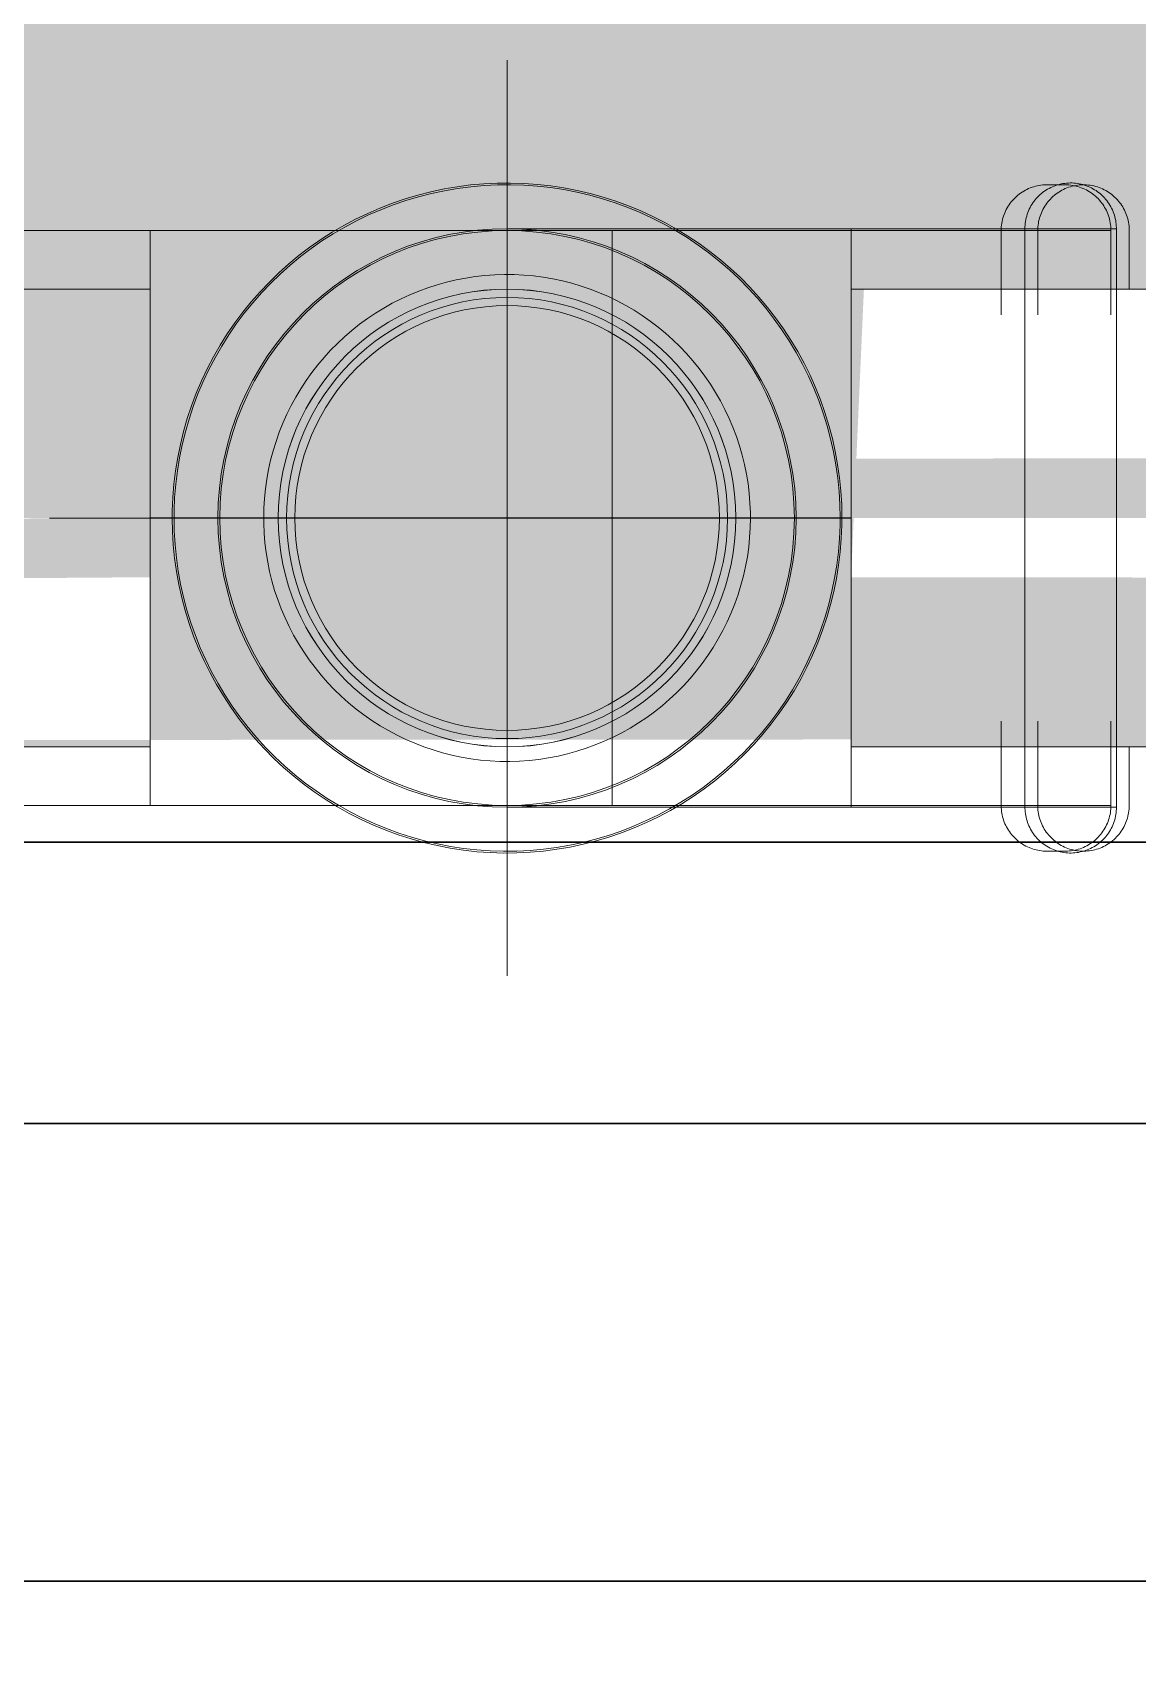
# Model space of a CAD drawing. Header units: metres. Extents: x 149 to 429, y -3 to 162.
# Drawn here: x 355.8616 to 355.922, y 108.219 to 108.3084 of the extents above; entities that cross this region are included whole.
import ezdxf

# ---------------------------------------------------------------- set-up
doc = ezdxf.new("R2010")
doc.units = ezdxf.units.M
doc.layers.add('1053_ARQ_BASE_MATADOURO_2_dwg', color=7, linetype='Continuous', lineweight=5, true_color=0x767676)
for name, color, linetype, lineweight in [('A-PISO', 7, 'Continuous', 5), ('A-WALL', 7, 'Continuous', 9), ('P-PIPE', 7, 'Continuous', 5), ('P-PIPE-CNTR', 7, 'Continuous', 5)]:
    doc.layers.add(name, color=color, linetype=linetype, lineweight=lineweight)

# ---------------------------------------------------------------- blocks, each defined once
blk = doc.blocks.new('AÇO_Cotovelo 90 45 - AÇO_Cotovelo 90 45-V130-TÉRREO 1_20 - Dependente 2')
at = {"layer": 'P-PIPE'}
for p, q in [((149.515823, 107.462284), (149.501323, 107.462284)), ((149.501323, 107.446484), (149.501323, 107.462284)), ((149.501323, 107.446484), (149.501323, 107.462284)), ((149.515823, 107.462284), (149.515823, 107.446484)), ((149.482523, 107.446484), (149.470473, 107.446484)), ((149.501323, 107.430684), (149.501323, 107.446484)), ((149.501323, 107.430684), (149.501323, 107.446484)), ((149.515823, 107.446484), (149.515823, 107.430684)), ((149.501323, 107.430684), (149.515823, 107.430684))]:
    blk.add_line(p, q, dxfattribs=at)
at = {"layer": 'P-PIPE', "flags": 128}
for points in [[(149.500823, 107.446484), (149.500808, 107.447216), (149.500765, 107.447947), (149.500691, 107.448675), (149.500589, 107.4494), (149.500458, 107.45012), (149.500299, 107.450834), (149.50011, 107.451542), (149.499894, 107.452241), (149.49965, 107.452931), (149.499378, 107.453611), (149.49908, 107.454279), (149.498755, 107.454935), (149.498404, 107.455577), (149.498028, 107.456205), (149.497627, 107.456817), (149.497201, 107.457413), (149.496753, 107.457991), (149.496281, 107.458551), (149.495788, 107.459092), (149.495273, 107.459612), (149.494738, 107.460111), (149.494183, 107.460589), (149.49361, 107.461044), (149.493018, 107.461476), (149.492411, 107.461883), (149.491787, 107.462266), (149.491148, 107.462624), (149.490496, 107.462956), (149.489831, 107.463262), (149.489154, 107.463541), (149.488467, 107.463792), (149.48777, 107.464016), (149.487065, 107.464212), (149.486352, 107.464379), (149.485633, 107.464518), (149.48491, 107.464628), (149.484182, 107.464709), (149.483452, 107.464761), (149.482721, 107.464783), (149.481989, 107.464777), (149.481258, 107.464741), (149.480529, 107.464675), (149.479803, 107.464581), (149.479081, 107.464458), (149.478365, 107.464306), (149.477656, 107.464125), (149.476954, 107.463916), (149.476262, 107.46368), (149.475579, 107.463416), (149.474908, 107.463124), (149.474248, 107.462807), (149.473602, 107.462463), (149.47297, 107.462093), (149.472354, 107.461699), (149.471753, 107.46128), (149.47117, 107.460837), (149.470606, 107.460372), (149.47006, 107.459884), (149.469534, 107.459375), (149.469029, 107.458845), (149.468545, 107.458296), (149.468084, 107.457727), (149.467646, 107.457141), (149.467232, 107.456538), (149.466842, 107.455918), (149.466477, 107.455283), (149.466138, 107.454635), (149.465825, 107.453973), (149.465539, 107.453299), (149.46528, 107.452615), (149.465049, 107.45192), (149.464846, 107.451217), (149.46467, 107.450506), (149.464524, 107.449789), (149.464406, 107.449067), (149.464317, 107.44834), (149.464258, 107.447611), (149.464227, 107.446879), (149.464223, 107.446484)], [(149.510823, 107.462284), (149.510825, 107.462384), (149.510831, 107.462484), (149.510841, 107.462584), (149.510855, 107.462683), (149.510873, 107.462781), (149.510895, 107.462879), (149.51092, 107.462975), (149.51095, 107.463071), (149.510983, 107.463165), (149.51102, 107.463258), (149.511061, 107.463349), (149.511106, 107.463439), (149.511153, 107.463527), (149.511205, 107.463612), (149.51126, 107.463696), (149.511318, 107.463777), (149.511379, 107.463856), (149.511444, 107.463933), (149.511511, 107.464007), (149.511581, 107.464078), (149.511654, 107.464146), (149.51173, 107.464211), (149.511808, 107.464273), (149.511889, 107.464332), (149.511972, 107.464388), (149.512057, 107.46444), (149.512145, 107.464489), (149.512234, 107.464535), (149.512325, 107.464576), (149.512417, 107.464614), (149.512511, 107.464649), (149.512606, 107.464679), (149.512703, 107.464706), (149.5128, 107.464729), (149.512898, 107.464748), (149.512997, 107.464763), (149.513096, 107.464774), (149.513196, 107.464781), (149.513296, 107.464784), (149.513396, 107.464783), (149.513496, 107.464778), (149.513596, 107.464769), (149.513695, 107.464757), (149.513793, 107.46474), (149.513891, 107.464719), (149.513988, 107.464694), (149.514084, 107.464666), (149.514178, 107.464633), (149.514272, 107.464597), (149.514363, 107.464558), (149.514453, 107.464514), (149.514542, 107.464467), (149.514628, 107.464417), (149.514712, 107.464363), (149.514794, 107.464306), (149.514874, 107.464245), (149.514951, 107.464182), (149.515026, 107.464115), (149.515098, 107.464045), (149.515167, 107.463973), (149.515233, 107.463898), (149.515296, 107.46382), (149.515355, 107.46374), (149.515412, 107.463658), (149.515465, 107.463573), (149.515515, 107.463486), (149.515561, 107.463398), (149.515604, 107.463307), (149.515643, 107.463215), (149.515679, 107.463122), (149.51571, 107.463027), (149.515738, 107.462931), (149.515762, 107.462834), (149.515782, 107.462736), (149.515798, 107.462637), (149.51581, 107.462538), (149.515818, 107.462438), (149.515822, 107.462338), (149.515823, 107.462284)], [(149.501323, 107.462284), (149.500571, 107.462284), (149.499821, 107.462284), (149.499072, 107.462284), (149.498328, 107.462284), (149.497588, 107.462284), (149.496854, 107.462284), (149.496128, 107.462284), (149.495409, 107.462284), (149.4947, 107.462284), (149.494002, 107.462284), (149.493315, 107.462284), (149.492642, 107.462284), (149.491982, 107.462284), (149.491337, 107.462284), (149.490708, 107.462284), (149.490096, 107.462284), (149.489502, 107.462284), (149.488927, 107.462284), (149.488371, 107.462284), (149.487837, 107.462284), (149.487324, 107.462284), (149.486833, 107.462284), (149.486366, 107.462284), (149.485922, 107.462284), (149.485503, 107.462284), (149.48511, 107.462284), (149.484742, 107.462284), (149.484401, 107.462284), (149.484087, 107.462284), (149.483801, 107.462284), (149.483542, 107.462284), (149.483312, 107.462284), (149.483111, 107.462284), (149.482939, 107.462284), (149.482797, 107.462284), (149.482684, 107.462284), (149.4826, 107.462284), (149.482547, 107.462284)], [(149.510823, 107.462272), (149.510823, 107.462234), (149.510823, 107.462171), (149.510823, 107.462083), (149.510823, 107.461969), (149.510823, 107.461831), (149.510823, 107.461669), (149.510823, 107.461482), (149.510823, 107.461272), (149.510823, 107.461037), (149.510823, 107.460779), (149.510823, 107.460499), (149.510823, 107.460196), (149.510823, 107.459871), (149.510823, 107.459525), (149.510823, 107.459157), (149.510823, 107.45877), (149.510823, 107.458363), (149.510823, 107.457937), (149.510823, 107.457492), (149.510823, 107.45703), (149.510823, 107.456551), (149.510823, 107.456056), (149.510823, 107.455546), (149.510823, 107.455021), (149.510823, 107.454483), (149.510823, 107.453931), (149.510823, 107.453368), (149.510823, 107.452794), (149.510823, 107.45221), (149.510823, 107.451616), (149.510823, 107.451014), (149.510823, 107.450406), (149.510823, 107.44979), (149.510823, 107.44917), (149.510823, 107.448545), (149.510823, 107.447917), (149.510823, 107.447287), (149.510823, 107.446655), (149.510823, 107.446484)], [(149.510823, 107.458662), (149.510823, 107.459055), (149.510823, 107.459428), (149.510823, 107.45978), (149.510823, 107.46011), (149.510823, 107.460419), (149.510823, 107.460706), (149.510823, 107.46097), (149.510823, 107.461211), (149.510823, 107.461428), (149.510823, 107.461621), (149.510823, 107.46179), (149.510823, 107.461935), (149.510823, 107.462054), (149.510823, 107.462149), (149.510823, 107.462219), (149.510823, 107.462264)], [(149.515823, 107.462272), (149.515823, 107.462234), (149.515823, 107.462171), (149.515823, 107.462083), (149.515823, 107.461969), (149.515823, 107.461831), (149.515823, 107.461669), (149.515823, 107.461482), (149.515823, 107.461272), (149.515823, 107.461037), (149.515823, 107.460779), (149.515823, 107.460499), (149.515823, 107.460196), (149.515823, 107.459871), (149.515823, 107.459525), (149.515823, 107.459157), (149.515823, 107.45877)], [(149.515823, 107.446484), (149.515823, 107.447116), (149.515823, 107.447747), (149.515823, 107.448376), (149.515823, 107.449002), (149.515823, 107.449623), (149.515823, 107.45024), (149.515823, 107.450851), (149.515823, 107.451455), (149.515823, 107.45205), (149.515823, 107.452637), (149.515823, 107.453214), (149.515823, 107.45378), (149.515823, 107.454335), (149.515823, 107.454877), (149.515823, 107.455406), (149.515823, 107.45592), (149.515823, 107.456419), (149.515823, 107.456903), (149.515823, 107.457369), (149.515823, 107.457819), (149.515823, 107.45825), (149.515823, 107.458662), (149.515823, 107.459055), (149.515823, 107.459428), (149.515823, 107.45978), (149.515823, 107.46011), (149.515823, 107.460419), (149.515823, 107.460706), (149.515823, 107.46097), (149.515823, 107.461211), (149.515823, 107.461428), (149.515823, 107.461621), (149.515823, 107.46179), (149.515823, 107.461935), (149.515823, 107.462054), (149.515823, 107.462149), (149.515823, 107.462219), (149.515823, 107.462264)], [(149.469223, 107.446484), (149.469234, 107.447016), (149.469266, 107.447547), (149.469319, 107.448077), (149.469393, 107.448603), (149.469488, 107.449127), (149.469604, 107.449646), (149.469741, 107.45016), (149.469898, 107.450668), (149.470076, 107.45117), (149.470273, 107.451664), (149.47049, 107.452149), (149.470726, 107.452626), (149.470981, 107.453093), (149.471255, 107.453549), (149.471546, 107.453994), (149.471855, 107.454427), (149.472181, 107.454847), (149.472524, 107.455254), (149.472883, 107.455647), (149.473257, 107.456025), (149.473646, 107.456388), (149.474049, 107.456735), (149.474466, 107.457066), (149.474895, 107.45738), (149.475337, 107.457676), (149.47579, 107.457954), (149.476254, 107.458214), (149.476728, 107.458456), (149.477212, 107.458678), (149.477704, 107.45888), (149.478203, 107.459063), (149.47871, 107.459226), (149.479222, 107.459368), (149.47974, 107.45949), (149.480262, 107.459591), (149.480788, 107.459671), (149.481317, 107.45973), (149.481848, 107.459767), (149.482379, 107.459784), (149.482911, 107.459779), (149.483443, 107.459753), (149.483973, 107.459705), (149.4845, 107.459637), (149.485024, 107.459547), (149.485545, 107.459437), (149.48606, 107.459305), (149.48657, 107.459154), (149.487074, 107.458982), (149.48757, 107.45879), (149.488058, 107.458578), (149.488537, 107.458347), (149.489007, 107.458097), (149.489466, 107.457828), (149.489914, 107.457542), (149.49035, 107.457237), (149.490774, 107.456916), (149.491184, 107.456577), (149.491581, 107.456223), (149.491963, 107.455853), (149.49233, 107.455468), (149.492682, 107.455069), (149.493017, 107.454656), (149.493335, 107.454229), (149.493636, 107.453791), (149.49392, 107.453341), (149.494185, 107.452879), (149.494431, 107.452408), (149.494658, 107.451927), (149.494866, 107.451437), (149.495055, 107.45094), (149.495223, 107.450435), (149.495371, 107.449924), (149.495498, 107.449407), (149.495604, 107.448886), (149.49569, 107.448361), (149.495754, 107.447833), (149.495798, 107.447303), (149.49582, 107.446772), (149.495823, 107.446484)], [(149.464223, 107.446484), (149.464238, 107.445753), (149.464282, 107.445022), (149.464355, 107.444294), (149.464457, 107.443569), (149.464588, 107.442849), (149.464748, 107.442134), (149.464936, 107.441427), (149.465152, 107.440728), (149.465396, 107.440038), (149.465668, 107.439358), (149.465966, 107.43869), (149.466291, 107.438034), (149.466642, 107.437391), (149.467018, 107.436764), (149.467419, 107.436151), (149.467845, 107.435556), (149.468293, 107.434977), (149.468765, 107.434418), (149.469259, 107.433877), (149.469773, 107.433357), (149.470308, 107.432857), (149.470863, 107.43238), (149.471437, 107.431925), (149.472028, 107.431493), (149.472636, 107.431085), (149.473259, 107.430702), (149.473898, 107.430345), (149.47455, 107.430013), (149.475215, 107.429707), (149.475892, 107.429428), (149.476579, 107.429177), (149.477276, 107.428953), (149.477981, 107.428757), (149.478694, 107.428589), (149.479413, 107.428451), (149.480136, 107.428341), (149.480864, 107.42826), (149.481594, 107.428208), (149.482325, 107.428185), (149.483057, 107.428192), (149.483788, 107.428228), (149.484517, 107.428293), (149.485243, 107.428388), (149.485965, 107.428511), (149.486681, 107.428663), (149.48739, 107.428843), (149.488092, 107.429052), (149.488784, 107.429289), (149.489467, 107.429553), (149.490139, 107.429844), (149.490798, 107.430162), (149.491444, 107.430506), (149.492076, 107.430876), (149.492692, 107.43127), (149.493293, 107.431689), (149.493876, 107.432131), (149.494441, 107.432597), (149.494986, 107.433085), (149.495512, 107.433594), (149.496017, 107.434123), (149.496501, 107.434673), (149.496962, 107.435241), (149.4974, 107.435828), (149.497814, 107.436431), (149.498204, 107.437051), (149.498569, 107.437685), (149.498908, 107.438334), (149.499221, 107.438996), (149.499507, 107.439669), (149.499766, 107.440354), (149.499997, 107.441048), (149.5002, 107.441752), (149.500376, 107.442462), (149.500522, 107.443179), (149.50064, 107.443902), (149.500729, 107.444628), (149.500788, 107.445358), (149.500819, 107.446089), (149.500823, 107.446484)], [(149.495823, 107.446484), (149.495812, 107.445952), (149.49578, 107.445421), (149.495727, 107.444892), (149.495653, 107.444365), (149.495558, 107.443842), (149.495442, 107.443323), (149.495305, 107.442809), (149.495148, 107.442301), (149.49497, 107.441799), (149.494773, 107.441305), (149.494556, 107.440819), (149.49432, 107.440343), (149.494065, 107.439876), (149.493792, 107.43942), (149.4935, 107.438975), (149.493191, 107.438542), (149.492865, 107.438121), (149.492522, 107.437715), (149.492163, 107.437322), (149.491789, 107.436944), (149.4914, 107.436581), (149.490997, 107.436234), (149.49058, 107.435903), (149.490151, 107.435589), (149.489709, 107.435293), (149.489256, 107.435014), (149.488792, 107.434754), (149.488318, 107.434513), (149.487834, 107.434291), (149.487342, 107.434088), (149.486843, 107.433905), (149.486336, 107.433743), (149.485824, 107.4336), (149.485306, 107.433479), (149.484784, 107.433378), (149.484258, 107.433298), (149.483729, 107.433239), (149.483198, 107.433202), (149.482667, 107.433185), (149.482135, 107.43319), (149.481603, 107.433216), (149.481074, 107.433264), (149.480546, 107.433332), (149.480022, 107.433422), (149.479501, 107.433532), (149.478986, 107.433663), (149.478476, 107.433815), (149.477972, 107.433987), (149.477476, 107.434179), (149.476988, 107.434391), (149.476509, 107.434622), (149.47604, 107.434872), (149.47558, 107.43514), (149.475132, 107.435427), (149.474696, 107.435731), (149.474272, 107.436053), (149.473862, 107.436391), (149.473465, 107.436746), (149.473083, 107.437116), (149.472716, 107.437501), (149.472364, 107.4379), (149.472029, 107.438313), (149.471711, 107.438739), (149.47141, 107.439178), (149.471126, 107.439628), (149.470861, 107.440089), (149.470615, 107.440561), (149.470388, 107.441042), (149.47018, 107.441531), (149.469991, 107.442029), (149.469823, 107.442534), (149.469676, 107.443045), (149.469548, 107.443561), (149.469442, 107.444082), (149.469356, 107.444607), (149.469292, 107.445135), (149.469248, 107.445666), (149.469226, 107.446197), (149.469223, 107.446484)], [(149.510823, 107.446484), (149.510823, 107.445853), (149.510823, 107.445222), (149.510823, 107.444593), (149.510823, 107.443967), (149.510823, 107.443345), (149.510823, 107.442729), (149.510823, 107.442118), (149.510823, 107.441514), (149.510823, 107.440918), (149.510823, 107.440332), (149.510823, 107.439755), (149.510823, 107.439188), (149.510823, 107.438634), (149.510823, 107.438092), (149.510823, 107.437563), (149.510823, 107.437049), (149.510823, 107.436549), (149.510823, 107.436066), (149.510823, 107.435599), (149.510823, 107.43515), (149.510823, 107.434719), (149.510823, 107.434307), (149.510823, 107.433914), (149.510823, 107.433541), (149.510823, 107.433189), (149.510823, 107.432858), (149.510823, 107.432549), (149.510823, 107.432263), (149.510823, 107.431999), (149.510823, 107.431758), (149.510823, 107.431541), (149.510823, 107.431348), (149.510823, 107.431179), (149.510823, 107.431034), (149.510823, 107.430914), (149.510823, 107.430819), (149.510823, 107.430749), (149.510823, 107.430705)], [(149.515823, 107.430697), (149.515823, 107.430735), (149.515823, 107.430798), (149.515823, 107.430886), (149.515823, 107.430999), (149.515823, 107.431137), (149.515823, 107.4313), (149.515823, 107.431486), (149.515823, 107.431697), (149.515823, 107.431932), (149.515823, 107.432189), (149.515823, 107.43247), (149.515823, 107.432773), (149.515823, 107.433098), (149.515823, 107.433444), (149.515823, 107.433811), (149.515823, 107.434199), (149.515823, 107.434606), (149.515823, 107.435032), (149.515823, 107.435476), (149.515823, 107.435938), (149.515823, 107.436417), (149.515823, 107.436912), (149.515823, 107.437423), (149.515823, 107.437948), (149.515823, 107.438486), (149.515823, 107.439037), (149.515823, 107.439601), (149.515823, 107.440175), (149.515823, 107.440759), (149.515823, 107.441353), (149.515823, 107.441954), (149.515823, 107.442563), (149.515823, 107.443178), (149.515823, 107.443799), (149.515823, 107.444424), (149.515823, 107.445052), (149.515823, 107.445682), (149.515823, 107.446314), (149.515823, 107.446484)], [(149.510823, 107.430697), (149.510823, 107.430735), (149.510823, 107.430798), (149.510823, 107.430886), (149.510823, 107.430999), (149.510823, 107.431137), (149.510823, 107.4313), (149.510823, 107.431486), (149.510823, 107.431697), (149.510823, 107.431932), (149.510823, 107.432189), (149.510823, 107.43247), (149.510823, 107.432773), (149.510823, 107.433098), (149.510823, 107.433444), (149.510823, 107.433811), (149.510823, 107.434199)], [(149.515823, 107.434307), (149.515823, 107.433914), (149.515823, 107.433541), (149.515823, 107.433189), (149.515823, 107.432858), (149.515823, 107.432549), (149.515823, 107.432263), (149.515823, 107.431999), (149.515823, 107.431758), (149.515823, 107.431541), (149.515823, 107.431348), (149.515823, 107.431179), (149.515823, 107.431034), (149.515823, 107.430914), (149.515823, 107.430819), (149.515823, 107.430749), (149.515823, 107.430705)], [(149.482538, 107.430684), (149.482583, 107.430684), (149.482658, 107.430684), (149.482763, 107.430684), (149.482898, 107.430684), (149.483062, 107.430684), (149.483255, 107.430684), (149.483477, 107.430684), (149.483728, 107.430684), (149.484007, 107.430684), (149.484314, 107.430684), (149.484648, 107.430684), (149.485008, 107.430684), (149.485395, 107.430684), (149.485807, 107.430684), (149.486244, 107.430684), (149.486705, 107.430684), (149.487189, 107.430684), (149.487696, 107.430684), (149.488225, 107.430684), (149.488775, 107.430684), (149.489345, 107.430684), (149.489934, 107.430684), (149.490541, 107.430684), (149.491165, 107.430684), (149.491806, 107.430684), (149.492462, 107.430684), (149.493132, 107.430684), (149.493815, 107.430684), (149.494511, 107.430684), (149.495217, 107.430684), (149.495933, 107.430684), (149.496657, 107.430684), (149.497389, 107.430684), (149.498128, 107.430684), (149.498871, 107.430684), (149.499618, 107.430684), (149.500368, 107.430684), (149.50112, 107.430684), (149.501323, 107.430684)], [(149.515823, 107.430684), (149.515821, 107.430584), (149.515815, 107.430485), (149.515805, 107.430385), (149.515791, 107.430286), (149.515773, 107.430188), (149.515751, 107.43009), (149.515726, 107.429993), (149.515696, 107.429898), (149.515663, 107.429804), (149.515626, 107.429711), (149.515585, 107.42962), (149.515541, 107.42953), (149.515493, 107.429442), (149.515441, 107.429356), (149.515386, 107.429273), (149.515328, 107.429191), (149.515267, 107.429112), (149.515203, 107.429036), (149.515135, 107.428962), (149.515065, 107.428891), (149.514992, 107.428823), (149.514916, 107.428758), (149.514838, 107.428695), (149.514757, 107.428636), (149.514674, 107.428581), (149.514589, 107.428528), (149.514501, 107.428479), (149.514412, 107.428434), (149.514321, 107.428392), (149.514229, 107.428354), (149.514135, 107.42832), (149.51404, 107.428289), (149.513943, 107.428263), (149.513846, 107.42824), (149.513748, 107.428221), (149.513649, 107.428206), (149.51355, 107.428195), (149.51345, 107.428188), (149.51335, 107.428184), (149.51325, 107.428185), (149.51315, 107.42819), (149.513051, 107.428199), (149.512951, 107.428212), (149.512853, 107.428229), (149.512755, 107.42825), (149.512658, 107.428274), (149.512562, 107.428303), (149.512468, 107.428335), (149.512374, 107.428371), (149.512283, 107.428411), (149.512193, 107.428455), (149.512104, 107.428502), (149.512018, 107.428552), (149.511934, 107.428606), (149.511852, 107.428663), (149.511772, 107.428724), (149.511695, 107.428787), (149.51162, 107.428854), (149.511549, 107.428923), (149.51148, 107.428996), (149.511413, 107.429071), (149.51135, 107.429148), (149.511291, 107.429229), (149.511234, 107.429311), (149.511181, 107.429396), (149.511131, 107.429482), (149.511085, 107.429571), (149.511042, 107.429661), (149.511003, 107.429753), (149.510967, 107.429847), (149.510936, 107.429942), (149.510908, 107.430038), (149.510884, 107.430135), (149.510864, 107.430233), (149.510848, 107.430332), (149.510836, 107.430431), (149.510828, 107.43053), (149.510824, 107.43063), (149.510823, 107.430684)]]:
    blk.add_lwpolyline(points, dxfattribs=at)
at = {"layer": 'P-PIPE'}
for radius, start, end in [(0.0158, 0, 180), (0.0158, 0, 180), (0.0158, 0, 180), (0.01205, 0, 180), (0.01205, 0, 180), (0.0158, 180, 0), (0.0158, 180, 0), (0.0158, 180, 0), (0.01205, 180, 0), (0.01205, 180, 0)]:
    blk.add_arc((149.482523, 107.446484), radius, start, end, dxfattribs=at)
blk = doc.blocks.new('1053_ARQ_BASE_MATADOURO_2_dwg-3637054-TÉRREO 1_20 - Dependente 2')
at = {"layer": 'A-PISO', "color": 253, "lineweight": 30, "true_color": 0xaaaaaa}
for p, q in [((149.745176, 75.062781), (149.345176, 75.062781)), ((149.745176, 75.037781), (149.345176, 75.037781))]:
    blk.add_line(p, q, dxfattribs=at)
at = {"layer": 'A-PISO', "color": 253, "true_color": 0xaaaaaa, "flags": 128}
blk.add_lwpolyline([(139.884139, 75.32815), (139.884139, 75.07815), (159.539408, 75.07815), (159.539408, 74.27815)], dxfattribs=at)
at = {"layer": 'A-PISO', "color": 253, "lineweight": 30, "true_color": 0xaaaaaa, "flags": 128}
blk.add_lwpolyline([(149.295176, 75.07815), (149.795176, 75.07815), (149.795176, 74.27815), (149.295176, 74.27815), (149.295176, 75.07815), (149.295176, 74.27815)], dxfattribs=at)

msp = doc.modelspace()

# ---------------------------------------------------------------- hatches: boundary and pattern name
at = {"layer": 'A-WALL', "true_color": 0xffd4aa, "transparency": 33554483}
h = msp.add_hatch(color=41, dxfattribs=at)
h.paths.add_polyline_path([(346.289176, 108.264184), (365.944445, 108.275634), (365.944445, 108.514184), (346.289176, 108.514184)])
h.paths.add_polyline_path([(365.908554, 108.26508), (365.894728, 108.288129), (365.914999, 108.290711), (365.908508, 108.269384)])
h.paths.add_polyline_path([(365.712043, 108.269384), (355.90636, 108.278648), (355.90706, 108.294384), (365.885026, 108.285119), (365.879915, 108.269384)])
h.paths.add_polyline_path([(351.41652, 108.269384), (350.72056, 108.278649), (350.72056, 108.294384), (353.25456, 108.28512), (353.25456, 108.269384), (352.055179, 108.269384)])
h.paths.add_polyline_path([(347.584565, 108.269384), (346.766976, 108.278649), (346.766976, 108.294384), (348.05456, 108.28512), (348.05456, 108.269384)])
h.paths.add_polyline_path([(350.65456, 108.269384), (348.12056, 108.278649), (348.12056, 108.294384), (350.65456, 108.28512), (350.65456, 108.269821)])
h.paths.add_polyline_path([(353.32056, 108.269384), (353.32056, 108.294384), (355.86806, 108.28512), (355.86806, 108.269384), (353.332497, 108.269384)])
at = {"layer": 'P-PIPE', "true_color": 0xc0c0c0}
for points in [[(355.86806, 108.281884), (355.86806, 108.294384), (353.32056, 108.28512), (353.32056, 108.281884), (355.248474, 108.281884)], [(357.164452, 108.281883), (360.899526, 108.292709), (360.899526, 108.294384), (355.90636, 108.285119), (355.90636, 108.281883), (356.525793, 108.281883)], [(354.609815, 108.269384), (355.86806, 108.278649), (355.86806, 108.281884), (353.32056, 108.271059), (353.32056, 108.269384), (353.971156, 108.269384)], [(359.080429, 108.269383), (360.899526, 108.278649), (360.899526, 108.281883), (355.90636, 108.271059), (355.90636, 108.269383), (358.44177, 108.269383)]]:
    msp.add_hatch(color=9, dxfattribs=at).paths.add_polyline_path(points)

# ---------------------------------------------------------------- linework, layer by layer
at = {"layer": 'A-WALL', "color": 253, "true_color": 0xaaaaaa}
msp.add_line((346.289176, 108.264184), (365.944445, 108.264184), dxfattribs=at)
at = {"layer": 'P-PIPE'}
for p, q in [((355.91806, 108.300084), (355.91706, 108.300084)), ((355.92056, 108.297584), (355.85456, 108.297584)), ((355.893302, 108.297584), (355.85856, 108.297584)), ((355.88756, 108.297584), (355.86806, 108.297584)), ((355.86806, 108.297584), (355.86806, 108.281884)), ((355.90706, 108.297584), (355.88756, 108.297584)), ((355.893302, 108.281884), (355.893302, 108.297584)), ((355.91656, 108.297584), (355.90706, 108.297584)), ((355.91456, 108.292986), (355.91456, 108.297584)), ((355.91656, 108.297584), (355.91656, 108.292986)), ((355.92056, 108.295481), (355.92056, 108.297584)), ((355.92056, 108.292986), (355.92056, 108.297584)), ((355.86806, 108.294384), (353.32056, 108.294384)), ((355.86806, 108.269384), (355.86806, 108.294384)), ((360.899526, 108.294384), (355.90636, 108.294383)), ((355.90636, 108.294383), (355.90636, 108.269383)), ((355.893302, 108.293484), (355.893302, 108.281884)), ((355.86806, 108.281884), (355.86806, 108.266184)), ((355.893302, 108.281884), (355.893302, 108.270284)), ((355.893302, 108.266184), (355.893302, 108.281884)), ((355.91456, 108.266184), (355.91456, 108.270783)), ((355.91656, 108.270783), (355.91656, 108.266184)), ((355.92056, 108.266184), (355.92056, 108.270783)), ((353.32056, 108.269384), (355.86806, 108.269384)), ((355.90636, 108.269383), (360.899526, 108.269384)), ((355.92056, 108.266184), (355.92056, 108.268288)), ((355.85456, 108.266184), (355.92056, 108.266184)), ((355.85856, 108.266184), (355.893302, 108.266184)), ((355.86806, 108.266184), (355.88756, 108.266184)), ((355.88756, 108.266184), (355.90706, 108.266184)), ((355.90706, 108.266184), (355.91656, 108.266184)), ((355.91706, 108.263684), (355.91806, 108.263684))]:
    msp.add_line(p, q, dxfattribs=at)
at = {"layer": 'P-PIPE', "flags": 128}
for points in [[(355.90576, 108.281884), (355.905746, 108.282612), (355.905702, 108.283339), (355.905629, 108.284063), (355.905528, 108.284784), (355.905397, 108.2855), (355.905239, 108.286211), (355.905051, 108.286914), (355.904836, 108.287609), (355.904594, 108.288296), (355.904324, 108.288972), (355.904027, 108.289636), (355.903703, 108.290289), (355.903354, 108.290928), (355.90298, 108.291552), (355.902581, 108.292161), (355.902158, 108.292753), (355.901712, 108.293328), (355.901243, 108.293885), (355.900752, 108.294423), (355.90024, 108.29494), (355.899708, 108.295437), (355.899156, 108.295912), (355.898586, 108.296364), (355.897998, 108.296794), (355.897394, 108.297199), (355.896773, 108.29758), (355.896138, 108.297936), (355.89549, 108.298266), (355.894828, 108.29857), (355.894155, 108.298847), (355.893471, 108.299098), (355.892778, 108.29932), (355.892077, 108.299515), (355.891368, 108.299681), (355.890654, 108.29982), (355.889934, 108.299929), (355.88921, 108.300009), (355.888484, 108.300061), (355.887757, 108.300083), (355.887029, 108.300077), (355.886302, 108.300041), (355.885577, 108.299976), (355.884855, 108.299882), (355.884137, 108.29976), (355.883425, 108.299608), (355.88272, 108.299429), (355.882022, 108.299221), (355.881333, 108.298986), (355.880654, 108.298723), (355.879986, 108.298434), (355.879331, 108.298117), (355.878688, 108.297775), (355.87806, 108.297408), (355.877446, 108.297016), (355.876849, 108.296599), (355.87627, 108.296159), (355.875708, 108.295696), (355.875165, 108.295211), (355.874642, 108.294705), (355.87414, 108.294178), (355.873659, 108.293631), (355.8732, 108.293066), (355.872764, 108.292483), (355.872352, 108.291883), (355.871965, 108.291266), (355.871602, 108.290635), (355.871265, 108.28999), (355.870954, 108.289332), (355.870669, 108.288662), (355.870412, 108.287981), (355.870182, 108.28729), (355.869979, 108.286591), (355.869805, 108.285884), (355.869659, 108.285171), (355.869542, 108.284453), (355.869454, 108.28373), (355.869395, 108.283005), (355.869364, 108.282277), (355.86936, 108.281884)], [(355.90576, 108.281884), (355.905746, 108.282612), (355.905702, 108.283339), (355.905629, 108.284063), (355.905528, 108.284784), (355.905397, 108.2855), (355.905239, 108.286211), (355.905051, 108.286914), (355.904836, 108.287609), (355.904594, 108.288296), (355.904324, 108.288972), (355.904027, 108.289636), (355.903703, 108.290289), (355.903354, 108.290928), (355.90298, 108.291552), (355.902581, 108.292161), (355.902158, 108.292753), (355.901712, 108.293328), (355.901243, 108.293885), (355.900752, 108.294423), (355.90024, 108.29494), (355.899708, 108.295437), (355.899156, 108.295912), (355.898586, 108.296364), (355.897998, 108.296794), (355.897394, 108.297199), (355.896773, 108.29758), (355.896138, 108.297936), (355.89549, 108.298266), (355.894828, 108.29857), (355.894155, 108.298847), (355.893471, 108.299098), (355.892778, 108.29932), (355.892077, 108.299515), (355.891368, 108.299681), (355.890654, 108.29982), (355.889934, 108.299929), (355.88921, 108.300009), (355.888484, 108.300061), (355.887757, 108.300083), (355.887029, 108.300077), (355.886302, 108.300041), (355.885577, 108.299976), (355.884855, 108.299882), (355.884137, 108.29976), (355.883425, 108.299608), (355.88272, 108.299429), (355.882022, 108.299221), (355.881333, 108.298986), (355.880654, 108.298723), (355.879986, 108.298434), (355.879331, 108.298117), (355.878688, 108.297775), (355.87806, 108.297408), (355.877446, 108.297016), (355.876849, 108.296599), (355.87627, 108.296159), (355.875708, 108.295696), (355.875165, 108.295211), (355.874642, 108.294705), (355.87414, 108.294178), (355.873659, 108.293631), (355.8732, 108.293066), (355.872764, 108.292483), (355.872352, 108.291883), (355.871965, 108.291266), (355.871602, 108.290635), (355.871265, 108.28999), (355.870954, 108.289332), (355.870669, 108.288662), (355.870412, 108.287981), (355.870182, 108.28729), (355.869979, 108.286591), (355.869805, 108.285884), (355.869659, 108.285171), (355.869542, 108.284453), (355.869454, 108.28373), (355.869395, 108.283005), (355.869364, 108.282277), (355.86936, 108.281884)], [(355.90576, 108.281884), (355.905746, 108.282612), (355.905702, 108.283339), (355.905629, 108.284063), (355.905528, 108.284784), (355.905397, 108.2855), (355.905239, 108.286211), (355.905051, 108.286914), (355.904836, 108.287609), (355.904594, 108.288296), (355.904324, 108.288972), (355.904027, 108.289636), (355.903703, 108.290289), (355.903354, 108.290928), (355.90298, 108.291552), (355.902581, 108.292161), (355.902158, 108.292753), (355.901712, 108.293328), (355.901243, 108.293885), (355.900752, 108.294423), (355.90024, 108.29494), (355.899708, 108.295437), (355.899156, 108.295912), (355.898586, 108.296364), (355.897998, 108.296794), (355.897394, 108.297199), (355.896773, 108.29758), (355.896138, 108.297936), (355.89549, 108.298266), (355.894828, 108.29857), (355.894155, 108.298847), (355.893471, 108.299098), (355.892778, 108.29932), (355.892077, 108.299515), (355.891368, 108.299681), (355.890654, 108.29982), (355.889934, 108.299929), (355.88921, 108.300009), (355.888484, 108.300061), (355.887757, 108.300083), (355.887029, 108.300077), (355.886302, 108.300041), (355.885577, 108.299976), (355.884855, 108.299882), (355.884137, 108.29976), (355.883425, 108.299608), (355.88272, 108.299429), (355.882022, 108.299221), (355.881333, 108.298986), (355.880654, 108.298723), (355.879986, 108.298434), (355.879331, 108.298117), (355.878688, 108.297775), (355.87806, 108.297408), (355.877446, 108.297016), (355.876849, 108.296599), (355.87627, 108.296159), (355.875708, 108.295696), (355.875165, 108.295211), (355.874642, 108.294705), (355.87414, 108.294178), (355.873659, 108.293631), (355.8732, 108.293066), (355.872764, 108.292483), (355.872352, 108.291883), (355.871965, 108.291266), (355.871602, 108.290635), (355.871265, 108.28999), (355.870954, 108.289332), (355.870669, 108.288662), (355.870412, 108.287981), (355.870182, 108.28729), (355.869979, 108.286591), (355.869805, 108.285884), (355.869659, 108.285171), (355.869542, 108.284453), (355.869454, 108.28373), (355.869395, 108.283005), (355.869364, 108.282277), (355.86936, 108.281884)], [(355.91456, 108.297584), (355.914562, 108.297684), (355.914568, 108.297784), (355.914578, 108.297884), (355.914592, 108.297983), (355.91461, 108.298081), (355.914632, 108.298179), (355.914658, 108.298275), (355.914687, 108.298371), (355.91472, 108.298465), (355.914758, 108.298558), (355.914798, 108.298649), (355.914843, 108.298739), (355.914891, 108.298827), (355.914942, 108.298912), (355.914997, 108.298996), (355.915055, 108.299077), (355.915116, 108.299156), (355.915181, 108.299233), (355.915248, 108.299307), (355.915318, 108.299378), (355.915392, 108.299446), (355.915467, 108.299511), (355.915546, 108.299573), (355.915626, 108.299632), (355.915709, 108.299688), (355.915795, 108.29974), (355.915882, 108.299789), (355.915971, 108.299835), (355.916062, 108.299876), (355.916154, 108.299914), (355.916248, 108.299949), (355.916343, 108.299979), (355.91644, 108.300006), (355.916537, 108.300029), (355.916635, 108.300048), (355.916734, 108.300063), (355.916834, 108.300074), (355.916933, 108.300081), (355.917033, 108.300084), (355.91706, 108.300084)], [(355.91656, 108.297584), (355.916562, 108.297684), (355.916568, 108.297784), (355.916578, 108.297884), (355.916592, 108.297983), (355.91661, 108.298081), (355.916632, 108.298179), (355.916658, 108.298275), (355.916687, 108.298371), (355.91672, 108.298465), (355.916758, 108.298558), (355.916798, 108.298649), (355.916843, 108.298739), (355.916891, 108.298827), (355.916942, 108.298912), (355.916997, 108.298996), (355.917055, 108.299077), (355.917116, 108.299156), (355.917181, 108.299233), (355.917248, 108.299307), (355.917318, 108.299378), (355.917392, 108.299446), (355.917467, 108.299511), (355.917546, 108.299573), (355.917626, 108.299632), (355.917709, 108.299688), (355.917795, 108.29974), (355.917882, 108.299789), (355.917971, 108.299835), (355.918062, 108.299876), (355.918154, 108.299914), (355.918248, 108.299949), (355.918343, 108.299979), (355.91844, 108.300006), (355.918537, 108.300029), (355.918635, 108.300048), (355.918734, 108.300063), (355.918834, 108.300074), (355.918933, 108.300081), (355.919033, 108.300084), (355.919133, 108.300083), (355.919233, 108.300078), (355.919333, 108.300069), (355.919432, 108.300057), (355.91953, 108.30004), (355.919628, 108.300019), (355.919725, 108.299994), (355.919821, 108.299966), (355.919916, 108.299933), (355.920009, 108.299897), (355.920101, 108.299858), (355.920191, 108.299814), (355.920279, 108.299767), (355.920365, 108.299717), (355.920449, 108.299663), (355.920531, 108.299606), (355.920611, 108.299545), (355.920688, 108.299482), (355.920763, 108.299415), (355.920835, 108.299345), (355.920904, 108.299273), (355.92097, 108.299198), (355.921033, 108.29912), (355.921093, 108.29904), (355.921149, 108.298958), (355.921202, 108.298873), (355.921252, 108.298786), (355.921299, 108.298698), (355.921341, 108.298607), (355.92138, 108.298515), (355.921416, 108.298422), (355.921447, 108.298327), (355.921475, 108.298231), (355.921499, 108.298134), (355.921519, 108.298036), (355.921535, 108.297937), (355.921547, 108.297838), (355.921555, 108.297738), (355.92156, 108.297638), (355.92156, 108.297584)], [(355.91806, 108.300084), (355.91816, 108.300082), (355.91826, 108.300076), (355.918359, 108.300066), (355.918458, 108.300052), (355.918557, 108.300035), (355.918654, 108.300013), (355.918751, 108.299987), (355.918847, 108.299957), (355.918941, 108.299924), (355.919034, 108.299887), (355.919125, 108.299846), (355.919215, 108.299802), (355.919302, 108.299754), (355.919388, 108.299702), (355.919472, 108.299648), (355.919553, 108.29959), (355.919632, 108.299528), (355.919709, 108.299464), (355.919782, 108.299396), (355.919854, 108.299326), (355.919922, 108.299253), (355.919987, 108.299177), (355.920049, 108.299099), (355.920108, 108.299018), (355.920164, 108.298935), (355.920216, 108.29885), (355.920265, 108.298763), (355.92031, 108.298674), (355.920352, 108.298583), (355.92039, 108.29849), (355.920425, 108.298396), (355.920455, 108.298301), (355.920482, 108.298205), (355.920505, 108.298107), (355.920524, 108.298009), (355.920539, 108.29791), (355.92055, 108.297811), (355.920557, 108.297711), (355.92056, 108.297611), (355.92056, 108.297584)], [(355.91456, 108.297572), (355.91456, 108.297534), (355.91456, 108.297471), (355.91456, 108.297384), (355.91456, 108.297271), (355.91456, 108.297134), (355.91456, 108.296973), (355.91456, 108.296787), (355.91456, 108.296578), (355.91456, 108.296345), (355.91456, 108.296089), (355.91456, 108.29581), (355.91456, 108.295509), (355.91456, 108.295186), (355.91456, 108.294842), (355.91456, 108.294477)], [(355.91456, 108.294375), (355.91456, 108.294746), (355.91456, 108.295095), (355.91456, 108.295424), (355.91456, 108.295731), (355.91456, 108.296016), (355.91456, 108.296278), (355.91456, 108.296517), (355.91456, 108.296733), (355.91456, 108.296925), (355.91456, 108.297093), (355.91456, 108.297237), (355.91456, 108.297356), (355.91456, 108.29745), (355.91456, 108.29752), (355.91456, 108.297564)], [(355.91656, 108.297572), (355.91656, 108.297534), (355.91656, 108.297471), (355.91656, 108.297384), (355.91656, 108.297271), (355.91656, 108.297134), (355.91656, 108.296973), (355.91656, 108.296787), (355.91656, 108.296578), (355.91656, 108.296345), (355.91656, 108.296089), (355.91656, 108.29581), (355.91656, 108.295509), (355.91656, 108.295186), (355.91656, 108.294842), (355.91656, 108.294477)], [(355.91656, 108.294375), (355.91656, 108.294746), (355.91656, 108.295095), (355.91656, 108.295424), (355.91656, 108.295731), (355.91656, 108.296016), (355.91656, 108.296278), (355.91656, 108.296517), (355.91656, 108.296733), (355.91656, 108.296925), (355.91656, 108.297093), (355.91656, 108.297237), (355.91656, 108.297356), (355.91656, 108.29745), (355.91656, 108.29752), (355.91656, 108.297564)], [(355.92056, 108.297572), (355.92056, 108.297534), (355.92056, 108.297471), (355.92056, 108.297384), (355.92056, 108.297271), (355.92056, 108.297134), (355.92056, 108.296973), (355.92056, 108.296787), (355.92056, 108.296578), (355.92056, 108.296345), (355.92056, 108.296089), (355.92056, 108.29581), (355.92056, 108.295509), (355.92056, 108.295186), (355.92056, 108.294842), (355.92056, 108.294477)], [(355.92056, 108.294375), (355.92056, 108.294746), (355.92056, 108.295095), (355.92056, 108.295424), (355.92056, 108.295731), (355.92056, 108.296016), (355.92056, 108.296278), (355.92056, 108.296517), (355.92056, 108.296733), (355.92056, 108.296925), (355.92056, 108.297093), (355.92056, 108.297237), (355.92056, 108.297356), (355.92056, 108.29745), (355.92056, 108.29752), (355.92056, 108.297564)], [(355.92156, 108.297572), (355.92156, 108.297534), (355.92156, 108.297471), (355.92156, 108.297384), (355.92156, 108.297271), (355.92156, 108.297134), (355.92156, 108.296973), (355.92156, 108.296787), (355.92156, 108.296578), (355.92156, 108.296345), (355.92156, 108.296089), (355.92156, 108.29581), (355.92156, 108.295509), (355.92156, 108.295186), (355.92156, 108.294842), (355.92156, 108.294477)], [(355.92156, 108.294375), (355.92156, 108.294746), (355.92156, 108.295095), (355.92156, 108.295424), (355.92156, 108.295731), (355.92156, 108.296016), (355.92156, 108.296278), (355.92156, 108.296517), (355.92156, 108.296733), (355.92156, 108.296925), (355.92156, 108.297093), (355.92156, 108.297237), (355.92156, 108.297356), (355.92156, 108.29745), (355.92156, 108.29752), (355.92156, 108.297564)], [(355.86936, 108.281884), (355.869375, 108.281157), (355.869418, 108.28043), (355.869491, 108.279706), (355.869593, 108.278985), (355.869723, 108.278269), (355.869882, 108.277558), (355.870069, 108.276855), (355.870284, 108.276159), (355.870527, 108.275473), (355.870797, 108.274797), (355.871094, 108.274132), (355.871417, 108.27348), (355.871766, 108.272841), (355.87214, 108.272217), (355.872539, 108.271608), (355.872962, 108.271015), (355.873408, 108.27044), (355.873877, 108.269884), (355.874368, 108.269346), (355.87488, 108.268828), (355.875412, 108.268332), (355.875964, 108.267857), (355.876534, 108.267404), (355.877122, 108.266975), (355.877727, 108.26657), (355.878347, 108.266189), (355.878982, 108.265833), (355.879631, 108.265503), (355.880292, 108.265199), (355.880965, 108.264921), (355.881649, 108.264671), (355.882342, 108.264448), (355.883043, 108.264254), (355.883752, 108.264087), (355.884467, 108.263949), (355.885186, 108.26384), (355.88591, 108.263759), (355.886636, 108.263708), (355.887364, 108.263685), (355.888092, 108.263692), (355.888819, 108.263728), (355.889544, 108.263793), (355.890266, 108.263887), (355.890983, 108.264009), (355.891695, 108.26416), (355.892401, 108.26434), (355.893098, 108.264547), (355.893787, 108.264783), (355.894466, 108.265045), (355.895134, 108.265335), (355.89579, 108.265651), (355.896432, 108.265993), (355.897061, 108.266361), (355.897674, 108.266753), (355.898271, 108.26717), (355.898851, 108.26761), (355.899413, 108.268073), (355.899955, 108.268558), (355.900478, 108.269064), (355.900981, 108.269591), (355.901462, 108.270137), (355.90192, 108.270703), (355.902356, 108.271286), (355.902768, 108.271886), (355.903156, 108.272502), (355.903518, 108.273133), (355.903855, 108.273779), (355.904167, 108.274437), (355.904451, 108.275107), (355.904709, 108.275788), (355.904939, 108.276478), (355.905141, 108.277177), (355.905315, 108.277884), (355.905461, 108.278597), (355.905578, 108.279316), (355.905666, 108.280039), (355.905726, 108.280764), (355.905756, 108.281491), (355.90576, 108.281884)], [(355.86936, 108.281884), (355.869375, 108.281157), (355.869418, 108.28043), (355.869491, 108.279706), (355.869593, 108.278985), (355.869723, 108.278269), (355.869882, 108.277558), (355.870069, 108.276855), (355.870284, 108.276159), (355.870527, 108.275473), (355.870797, 108.274797), (355.871094, 108.274132), (355.871417, 108.27348), (355.871766, 108.272841), (355.87214, 108.272217), (355.872539, 108.271608), (355.872962, 108.271015), (355.873408, 108.27044), (355.873877, 108.269884), (355.874368, 108.269346), (355.87488, 108.268828), (355.875412, 108.268332), (355.875964, 108.267857), (355.876534, 108.267404), (355.877122, 108.266975), (355.877727, 108.26657), (355.878347, 108.266189), (355.878982, 108.265833), (355.879631, 108.265503), (355.880292, 108.265199), (355.880965, 108.264921), (355.881649, 108.264671), (355.882342, 108.264448), (355.883043, 108.264254), (355.883752, 108.264087), (355.884467, 108.263949), (355.885186, 108.26384), (355.88591, 108.263759), (355.886636, 108.263708), (355.887364, 108.263685), (355.888092, 108.263692), (355.888819, 108.263728), (355.889544, 108.263793), (355.890266, 108.263887), (355.890983, 108.264009), (355.891695, 108.26416), (355.892401, 108.26434), (355.893098, 108.264547), (355.893787, 108.264783), (355.894466, 108.265045), (355.895134, 108.265335), (355.89579, 108.265651), (355.896432, 108.265993), (355.897061, 108.266361), (355.897674, 108.266753), (355.898271, 108.26717), (355.898851, 108.26761), (355.899413, 108.268073), (355.899955, 108.268558), (355.900478, 108.269064), (355.900981, 108.269591), (355.901462, 108.270137), (355.90192, 108.270703), (355.902356, 108.271286), (355.902768, 108.271886), (355.903156, 108.272502), (355.903518, 108.273133), (355.903855, 108.273779), (355.904167, 108.274437), (355.904451, 108.275107), (355.904709, 108.275788), (355.904939, 108.276478), (355.905141, 108.277177), (355.905315, 108.277884), (355.905461, 108.278597), (355.905578, 108.279316), (355.905666, 108.280039), (355.905726, 108.280764), (355.905756, 108.281491), (355.90576, 108.281884)], [(355.86936, 108.281884), (355.869375, 108.281157), (355.869418, 108.28043), (355.869491, 108.279706), (355.869593, 108.278985), (355.869723, 108.278269), (355.869882, 108.277558), (355.870069, 108.276855), (355.870284, 108.276159), (355.870527, 108.275473), (355.870797, 108.274797), (355.871094, 108.274132), (355.871417, 108.27348), (355.871766, 108.272841), (355.87214, 108.272217), (355.872539, 108.271608), (355.872962, 108.271015), (355.873408, 108.27044), (355.873877, 108.269884), (355.874368, 108.269346), (355.87488, 108.268828), (355.875412, 108.268332), (355.875964, 108.267857), (355.876534, 108.267404), (355.877122, 108.266975), (355.877727, 108.26657), (355.878347, 108.266189), (355.878982, 108.265833), (355.879631, 108.265503), (355.880292, 108.265199), (355.880965, 108.264921), (355.881649, 108.264671), (355.882342, 108.264448), (355.883043, 108.264254), (355.883752, 108.264087), (355.884467, 108.263949), (355.885186, 108.26384), (355.88591, 108.263759), (355.886636, 108.263708), (355.887364, 108.263685), (355.888092, 108.263692), (355.888819, 108.263728), (355.889544, 108.263793), (355.890266, 108.263887), (355.890983, 108.264009), (355.891695, 108.26416), (355.892401, 108.26434), (355.893098, 108.264547), (355.893787, 108.264783), (355.894466, 108.265045), (355.895134, 108.265335), (355.89579, 108.265651), (355.896432, 108.265993), (355.897061, 108.266361), (355.897674, 108.266753), (355.898271, 108.26717), (355.898851, 108.26761), (355.899413, 108.268073), (355.899955, 108.268558), (355.900478, 108.269064), (355.900981, 108.269591), (355.901462, 108.270137), (355.90192, 108.270703), (355.902356, 108.271286), (355.902768, 108.271886), (355.903156, 108.272502), (355.903518, 108.273133), (355.903855, 108.273779), (355.904167, 108.274437), (355.904451, 108.275107), (355.904709, 108.275788), (355.904939, 108.276478), (355.905141, 108.277177), (355.905315, 108.277884), (355.905461, 108.278597), (355.905578, 108.279316), (355.905666, 108.280039), (355.905726, 108.280764), (355.905756, 108.281491), (355.90576, 108.281884)], [(355.91456, 108.269393), (355.91456, 108.269023), (355.91456, 108.268673), (355.91456, 108.268345), (355.91456, 108.268038), (355.91456, 108.267753), (355.91456, 108.267491), (355.91456, 108.267251), (355.91456, 108.267036), (355.91456, 108.266843), (355.91456, 108.266676), (355.91456, 108.266532), (355.91456, 108.266413), (355.91456, 108.266318), (355.91456, 108.266249), (355.91456, 108.266205)], [(355.91456, 108.266197), (355.91456, 108.266235), (355.91456, 108.266297), (355.91456, 108.266385), (355.91456, 108.266497), (355.91456, 108.266634), (355.91456, 108.266796), (355.91456, 108.266981), (355.91456, 108.267191), (355.91456, 108.267424), (355.91456, 108.26768), (355.91456, 108.267959), (355.91456, 108.26826), (355.91456, 108.268582), (355.91456, 108.268927), (355.91456, 108.269291)], [(355.91656, 108.269393), (355.91656, 108.269023), (355.91656, 108.268673), (355.91656, 108.268345), (355.91656, 108.268038), (355.91656, 108.267753), (355.91656, 108.267491), (355.91656, 108.267251), (355.91656, 108.267036), (355.91656, 108.266843), (355.91656, 108.266676), (355.91656, 108.266532), (355.91656, 108.266413), (355.91656, 108.266318), (355.91656, 108.266249), (355.91656, 108.266205)], [(355.91656, 108.266197), (355.91656, 108.266235), (355.91656, 108.266297), (355.91656, 108.266385), (355.91656, 108.266497), (355.91656, 108.266634), (355.91656, 108.266796), (355.91656, 108.266981), (355.91656, 108.267191), (355.91656, 108.267424), (355.91656, 108.26768), (355.91656, 108.267959), (355.91656, 108.26826), (355.91656, 108.268582), (355.91656, 108.268927), (355.91656, 108.269291)], [(355.92056, 108.269393), (355.92056, 108.269023), (355.92056, 108.268673), (355.92056, 108.268345), (355.92056, 108.268038), (355.92056, 108.267753), (355.92056, 108.267491), (355.92056, 108.267251), (355.92056, 108.267036), (355.92056, 108.266843), (355.92056, 108.266676), (355.92056, 108.266532), (355.92056, 108.266413), (355.92056, 108.266318), (355.92056, 108.266249), (355.92056, 108.266205)], [(355.92056, 108.266197), (355.92056, 108.266235), (355.92056, 108.266297), (355.92056, 108.266385), (355.92056, 108.266497), (355.92056, 108.266634), (355.92056, 108.266796), (355.92056, 108.266981), (355.92056, 108.267191), (355.92056, 108.267424), (355.92056, 108.26768), (355.92056, 108.267959), (355.92056, 108.26826), (355.92056, 108.268582), (355.92056, 108.268927), (355.92056, 108.269291)], [(355.92156, 108.269393), (355.92156, 108.269023), (355.92156, 108.268673), (355.92156, 108.268345), (355.92156, 108.268038), (355.92156, 108.267753), (355.92156, 108.267491), (355.92156, 108.267251), (355.92156, 108.267036), (355.92156, 108.266843), (355.92156, 108.266676), (355.92156, 108.266532), (355.92156, 108.266413), (355.92156, 108.266318), (355.92156, 108.266249), (355.92156, 108.266205)], [(355.92156, 108.266197), (355.92156, 108.266235), (355.92156, 108.266297), (355.92156, 108.266385), (355.92156, 108.266497), (355.92156, 108.266634), (355.92156, 108.266796), (355.92156, 108.266981), (355.92156, 108.267191), (355.92156, 108.267424), (355.92156, 108.26768), (355.92156, 108.267959), (355.92156, 108.26826), (355.92156, 108.268582), (355.92156, 108.268927), (355.92156, 108.269291)], [(355.91706, 108.263684), (355.91696, 108.263686), (355.91686, 108.263692), (355.916761, 108.263702), (355.916662, 108.263716), (355.916564, 108.263734), (355.916466, 108.263756), (355.916369, 108.263782), (355.916274, 108.263811), (355.91618, 108.263845), (355.916087, 108.263882), (355.915995, 108.263922), (355.915906, 108.263967), (355.915818, 108.264015), (355.915732, 108.264066), (355.915649, 108.264121), (355.915567, 108.264179), (355.915488, 108.26424), (355.915412, 108.264305), (355.915338, 108.264372), (355.915267, 108.264443), (355.915199, 108.264516), (355.915133, 108.264591), (355.915071, 108.26467), (355.915012, 108.264751), (355.914957, 108.264834), (355.914904, 108.264919), (355.914855, 108.265006), (355.91481, 108.265095), (355.914768, 108.265186), (355.91473, 108.265278), (355.914696, 108.265372), (355.914665, 108.265468), (355.914638, 108.265564), (355.914616, 108.265661), (355.914597, 108.265759), (355.914582, 108.265858), (355.91457, 108.265958), (355.914563, 108.266057), (355.91456, 108.266157), (355.91456, 108.266184)], [(355.92156, 108.266184), (355.921558, 108.266084), (355.921552, 108.265985), (355.921542, 108.265885), (355.921528, 108.265786), (355.92151, 108.265688), (355.921489, 108.26559), (355.921463, 108.265493), (355.921433, 108.265398), (355.9214, 108.265304), (355.921363, 108.265211), (355.921322, 108.265119), (355.921278, 108.26503), (355.92123, 108.264942), (355.921178, 108.264856), (355.921124, 108.264773), (355.921065, 108.264691), (355.921004, 108.264612), (355.92094, 108.264536), (355.920872, 108.264462), (355.920802, 108.264391), (355.920729, 108.264323), (355.920653, 108.264257), (355.920575, 108.264195), (355.920494, 108.264136), (355.920411, 108.264081), (355.920326, 108.264028), (355.920239, 108.263979), (355.920149, 108.263934), (355.920059, 108.263892), (355.919966, 108.263854), (355.919872, 108.26382), (355.919777, 108.263789), (355.919681, 108.263763), (355.919583, 108.26374), (355.919485, 108.263721), (355.919386, 108.263706), (355.919287, 108.263695), (355.919187, 108.263688), (355.919087, 108.263684), (355.918987, 108.263685), (355.918887, 108.26369), (355.918788, 108.263699), (355.918689, 108.263712), (355.91859, 108.263729), (355.918492, 108.26375), (355.918395, 108.263774), (355.918299, 108.263803), (355.918205, 108.263835), (355.918112, 108.263871), (355.91802, 108.263911), (355.91793, 108.263955), (355.917841, 108.264002), (355.917755, 108.264052), (355.917671, 108.264106), (355.917589, 108.264163), (355.917509, 108.264224), (355.917432, 108.264287), (355.917358, 108.264354), (355.917286, 108.264423), (355.917217, 108.264496), (355.917151, 108.264571), (355.917088, 108.264648), (355.917028, 108.264729), (355.916971, 108.264811), (355.916918, 108.264896), (355.916868, 108.264982), (355.916822, 108.265071), (355.916779, 108.265161), (355.91674, 108.265253), (355.916705, 108.265347), (355.916673, 108.265442), (355.916645, 108.265538), (355.916621, 108.265635), (355.916601, 108.265733), (355.916585, 108.265832), (355.916573, 108.265931), (355.916565, 108.26603), (355.916561, 108.26613), (355.91656, 108.266184)], [(355.92056, 108.266184), (355.920558, 108.266084), (355.920552, 108.265985), (355.920542, 108.265885), (355.920528, 108.265786), (355.92051, 108.265688), (355.920489, 108.26559), (355.920463, 108.265493), (355.920433, 108.265398), (355.9204, 108.265304), (355.920363, 108.265211), (355.920322, 108.265119), (355.920278, 108.26503), (355.92023, 108.264942), (355.920178, 108.264856), (355.920124, 108.264773), (355.920065, 108.264691), (355.920004, 108.264612), (355.91994, 108.264536), (355.919872, 108.264462), (355.919802, 108.264391), (355.919729, 108.264323), (355.919653, 108.264257), (355.919575, 108.264195), (355.919494, 108.264136), (355.919411, 108.264081), (355.919326, 108.264028), (355.919239, 108.263979), (355.919149, 108.263934), (355.919059, 108.263892), (355.918966, 108.263854), (355.918872, 108.26382), (355.918777, 108.263789), (355.918681, 108.263763), (355.918583, 108.26374), (355.918485, 108.263721), (355.918386, 108.263706), (355.918287, 108.263695), (355.918187, 108.263688), (355.918087, 108.263684), (355.91806, 108.263684)]]:
    msp.add_lwpolyline(points, dxfattribs=at)
at = {"layer": 'P-PIPE'}
for centre, radius, start, end in [((355.88756, 108.281884), 0.0157, 0, 180), ((355.88756, 108.281884), 0.0157, 0, 180), ((355.88756, 108.281884), 0.0157, 0, 180), ((355.88756, 108.281884), 0.0157, 0, 180), ((355.88756, 108.281884), 0.0157, 0, 180), ((355.88756, 108.281884), 0.0125, 90, 180), ((355.88756, 108.281884), 0.0125, 90, 180), ((355.88756, 108.281884), 0.0125, 90, 180), ((355.88756, 108.281882), 0.0125, 90, 180), ((355.88756, 108.281884), 0.0125, 0, 90), ((355.88756, 108.281884), 0.0125, 0, 90), ((355.88756, 108.281884), 0.0125, 0, 90), ((355.88756, 108.281882), 0.0125, 0, 90), ((355.88756, 108.281884), 0.0116, 0, 180), ((355.88756, 108.281884), 0.0116, 0, 180), ((355.88756, 108.281884), 0.0116, 0, 180), ((355.88756, 108.281884), 0.0116, 0, 180), ((355.88756, 108.281884), 0.0157, 180, 0), ((355.88756, 108.281884), 0.0157, 180, 0), ((355.88756, 108.281884), 0.0157, 180, 0), ((355.88756, 108.281884), 0.0157, 180, 0), ((355.88756, 108.281884), 0.0157, 180, 0), ((355.88756, 108.281884), 0.0125, 180, 270), ((355.88756, 108.281884), 0.0125, 180, 270), ((355.88756, 108.281884), 0.0125, 180, 270), ((355.88756, 108.281882), 0.0125, 180, 270), ((355.88756, 108.281884), 0.0116, 180, 0), ((355.88756, 108.281884), 0.0116, 180, 0), ((355.88756, 108.281884), 0.0116, 180, 0), ((355.88756, 108.281884), 0.0116, 180, 0), ((355.88756, 108.281884), 0.0125, 270, 0), ((355.88756, 108.281884), 0.0125, 270, 0), ((355.88756, 108.281884), 0.0125, 270, 0), ((355.88756, 108.281882), 0.0125, 270, 0)]:
    msp.add_arc(centre, radius, start, end, dxfattribs=at)
at = {"layer": 'P-PIPE-CNTR'}
for p, q in [((355.88756, 108.256884), (355.88756, 108.306884)), ((355.88756, 108.256882), (355.88756, 108.306882)), ((355.86256, 108.281882), (355.90636, 108.281882)), ((355.86806, 108.281884), (355.90636, 108.281884)), ((355.90636, 108.281884), (355.86806, 108.281884)), ((355.90636, 108.281884), (355.86806, 108.281884))]:
    msp.add_line(p, q, dxfattribs=at)

# ---------------------------------------------------------------- block references
at = {"layer": '1053_ARQ_BASE_MATADOURO_2_dwg', "color": 253, "true_color": 0xaaaaaa}
msp.add_blockref('1053_ARQ_BASE_MATADOURO_2_dwg-3637054-TÉRREO 1_20 - Dependente 2', (206.405037, 33.186034), dxfattribs=at)
at = {"layer": 'P-PIPE', "rotation": 0.003798631713909126}
msp.add_blockref('AÇO_Cotovelo 90 45 - AÇO_Cotovelo 90 45-V130-TÉRREO 1_20 - Dependente 2', (206.412161, 0.825488), dxfattribs=at)

doc.saveas('drawing.dxf')
